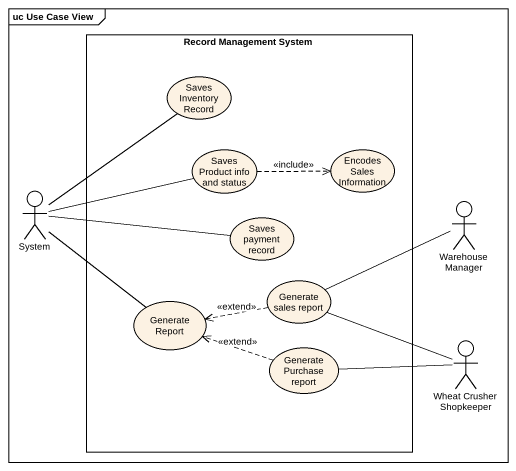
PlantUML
@startuml
mainframe uc Use Case View
rectangle "Record Management System" as Record_Management_System {
  usecase "Saves Inventory Record" as Saves_Inventory_Record
  usecase "Saves Product info and status" as Saves_Product_info_and
  usecase "Encodes Sales Information" as Encodes_Sales_Information
  usecase "Saves payment record" as Saves_payment_record
  usecase "Generate Report" as Generate_Report
  usecase "Generate sales report" as Generate_sales_report
  usecase "Generate Purchase report" as Generate_Purchase_report
}
actor System
actor "Warehouse Manager" as Warehouse_Manager
actor "Wheat Crusher Shopkeeper" as Wheat_Crusher_Shopkeeper
Saves_Product_info_and .right.> Encodes_Sales_Information : <<include>>
System -up- Saves_Inventory_Record
System -right- Saves_Product_info_and
System -right- Saves_payment_record
System -- Generate_Report
Warehouse_Manager -left- Generate_sales_report
Generate_sales_report .left.> Generate_Report : <<extend>>
Generate_Purchase_report .left.> Generate_Report : <<extend>>
Wheat_Crusher_Shopkeeper -left- Generate_sales_report
Wheat_Crusher_Shopkeeper -left- Generate_Purchase_report
@enduml
